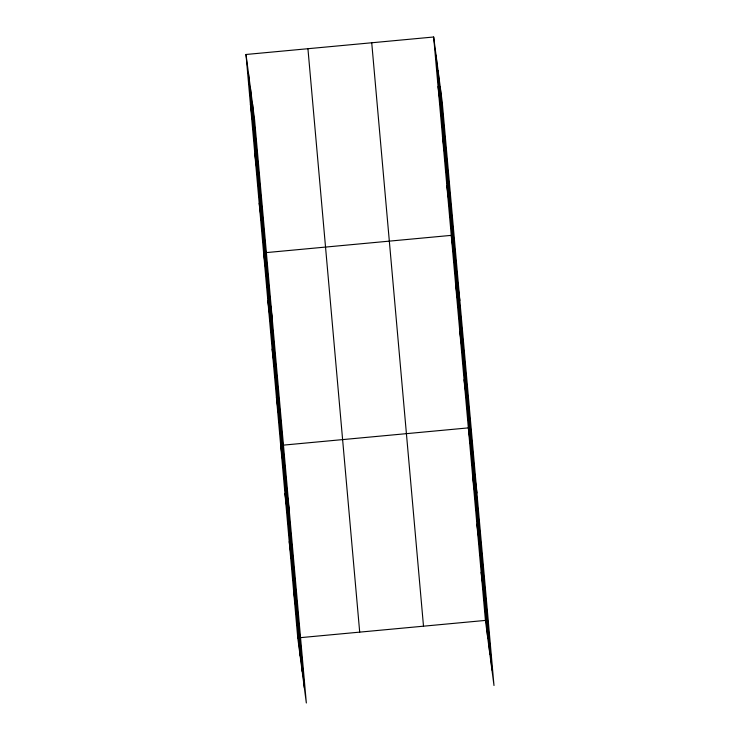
<?xml version="1.0" encoding="UTF-8"?>
<svg xmlns="http://www.w3.org/2000/svg" width="740" height="740" viewBox="0 0 740 740"><rect width="100%" height="100%" fill="white"/><g stroke="black" fill="none" stroke-linecap="round" stroke-linejoin="round"><path stroke-width="1.11" d="M246.004 54.483L254.569 119.584L306.341 703L297.767 637.899L246.004 54.483L433.659 37L442.233 102.102L493.996 685.518L485.431 620.416L433.659 37M297.767 637.899L485.431 620.416M438.062 86.589L440.448 104.756M442.464 136.179L444.851 154.346M446.858 185.768L449.254 203.935M459.827 300.459L451.261 235.366L263.607 252.849L272.172 317.941M455.535 283.494L457.921 301.652M459.799 331.631L462.195 349.789M464.072 379.759L466.459 397.917M476.912 492.988L468.346 427.887L280.691 445.378L289.257 510.471M472.61 476.024L475.006 494.181M476.884 524.151L479.279 542.318M481.157 572.288L483.544 590.446M250.407 104.072L252.793 122.239M254.8 153.661L257.196 171.828M259.204 203.25L261.599 221.417M267.871 300.976L270.267 319.134M272.144 349.114L274.54 367.271M276.418 397.241L278.804 415.399M284.956 493.506L287.351 511.664M289.229 541.634L291.615 559.801M293.502 589.771L295.889 607.929M440.189 86.608L491.961 670.024M438.089 70.651L489.852 654.068M436.054 55.158L487.817 638.583M371.73 42.772L423.502 626.188M307.933 48.71L359.696 632.136M252.534 104.09L304.297 687.515M250.435 88.134L302.197 671.55M248.39 72.64L300.163 656.066"/></g></svg>
